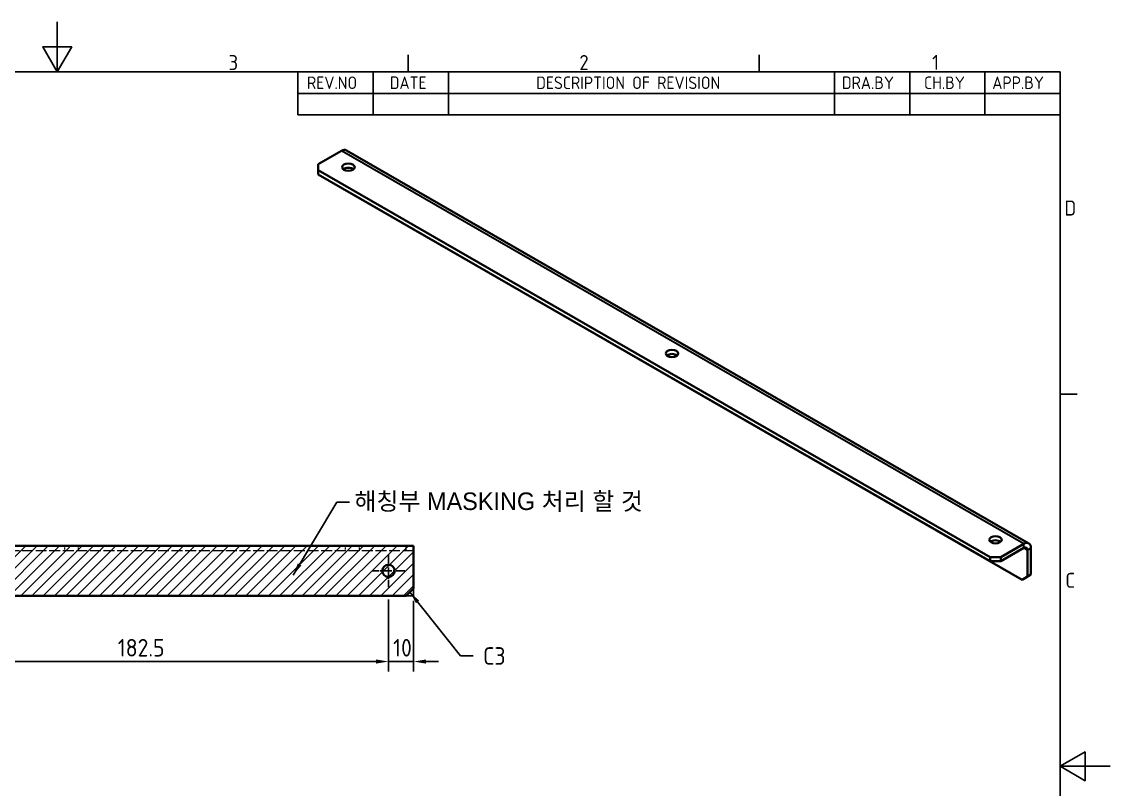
# Model space of a CAD drawing. Header units: millimetres. Extents: x 0 to 840, y 0 to 594.
# Drawn here: x 405.8 to 840, y 287.9 to 594 of the extents above; entities that cross this region are included whole.
import ezdxf

# ---------------------------------------------------------------- set-up
doc = ezdxf.new("R2010")
doc.units = ezdxf.units.MM
doc.header["$LTSCALE"] = 2
doc.linetypes.add('CHAIN', pattern=[0.35429999999999995, 0.2362, -0.0295, 0.0591, -0.0295])
doc.linetypes.add('DASHED', pattern=[0.2067, 0.1654, -0.0413])
doc.layers.get('0').update_dxf_attribs({"color": 3, "lineweight": 25})
for name, color, linetype, lineweight in [('가려진 것(ISO)', 2, 'DASHED', 18), ('가시적인 것(ISO)', 3, 'Continuous', 40), ('가시적인 좁은 것(ISO)', 3, 'Continuous', 35), ('경계(ISO)', 7, 'Continuous', 25), ('기호(ISO)', 5, 'Continuous', 25), ('스케치 형상(ISO)', 3, 'Continuous', 25), ('중심 표식(ISO)', 1, 'Continuous', 25), ('치수(ISO)', 2, 'Continuous', 25), ('해치(ISO)', 7, 'Continuous', 18)]:
    doc.layers.add(name, color=color, linetype=linetype, lineweight=lineweight)
doc.styles.add('ISO Proportiona M2B', font='isocp.shx')
doc.styles.add('문자 텍스트_M2B', font='isocp.shx')
doc.styles.add('치수 텍스트_PSTEK_POSCO', font='isocp.shx')
doc.dimstyles.new('치수_PSTEK_POSCO', dxfattribs={"dimscale": 2, "dimtxt": 3.5, "dimasz": 2.5, "dimexe": 2, "dimexo": 2.5, "dimgap": 1, "dimtad": 1, "dimrnd": 1e-08, "dimdsep": 46, "dimtxsty": '치수 텍스트_PSTEK_POSCO', "dimcen": 0.09, "dimdle": 10, "dimclrd": 7, "dimclre": 7, "dimclrt": 2, "dimadec": 1, "dimazin": 2, "dimtfac": 1, "dimtmove": 0, "dimatfit": 3, "dimfxl": 0, "dimtolj": 1, "dimlwd": -1, "dimlwe": -1, "dimarcsym": 0})
doc.dimstyles.new('치수_PSTEK_POSCO$7', dxfattribs={"dimscale": 2, "dimtxt": 3.5, "dimasz": 2.5, "dimexe": 2, "dimexo": 2.5, "dimgap": 1, "dimtad": 1, "dimrnd": 1e-08, "dimdsep": 46, "dimtxsty": '치수 텍스트_PSTEK_POSCO', "dimcen": 0.09, "dimdle": 10, "dimclrd": 7, "dimclre": 7, "dimclrt": 2, "dimadec": 1, "dimazin": 2, "dimtfac": 1, "dimtmove": 0, "dimatfit": 3, "dimfxl": 0, "dimtolj": 1, "dimlwd": -1, "dimlwe": -1, "dimarcsym": 0})

# ---------------------------------------------------------------- blocks, each defined once
blk = doc.blocks.new('경계 Default Border')
at = {"layer": '경계(ISO)'}
for p, q in [((280, 287.0000076293945), (280, 290.4000091552734)), ((350, 287.0000076293945), (350, 290.4000091552734)), ((410, 222.7499961853027), (413.4000015258789, 222.7499961853027))]:
    blk.add_line(p, q, dxfattribs=at)
at = {"layer": '경계(ISO)', "flags": 128}
for points in [[(210, 297.0000076293945), (210, 287.0000076293945), (207.1132469177246, 292.0000076293945), (212.8867530822754, 292.0000076293945), (210, 287.0000076293945)], [(10, 10), (10, 287.0000076293945), (410, 287.0000076293945), (410, 10), (10, 10)], [(420, 148.5000038146973), (410, 148.5000038146973), (415, 151.3867473602295), (415, 145.6132507324219), (410, 148.5000038146973)]]:
    blk.add_lwpolyline(points, dxfattribs=at)
at = {"layer": '경계(ISO)', "color": 2, "char_height": 3.00000011920929, "attachment_point": 7, "style": '문자 텍스트_M2B'}
for s, insert in [('3', (244.1685395229535, 287.3713945155963)), ('2', (314.127739416884, 287.3713945155963)), ('1', (384.4860661041481, 287.4)), ('D', (410.878270202895, 258.3463944559917)), ('C', (411.0445395201643, 184.0963944559917))]:
    blk.add_mtext(s, dxfattribs=dict(at, insert=insert))
blk = doc.blocks.new('*D23')
at = {"layer": 'Defpoints', "color": 0, "transparency": 16777216}
for p in [(369.6190644416545, 368.4905788011505), (552.1190644416545, 368.4905788011505), (552.1190644416545, 338.791116902756)]:
    blk.add_point(p, dxfattribs=at)
at = {"layer": '치수(ISO)', "color": 7, "transparency": 16777216}
for p, q in [((369.6190644416545, 363.4905788011505), (369.6190644416545, 334.791116902756)), ((552.1190644416545, 363.4905788011505), (552.1190644416545, 334.791116902756)), ((374.6190644416545, 338.791116902756), (547.1190644416545, 338.791116902756))]:
    blk.add_line(p, q, dxfattribs=at)
for points in [[(374.6190644416545, 339.6244502360893), (374.6190644416545, 337.9577835694227), (369.6190644416545, 338.791116902756)], [(547.1190644416545, 339.6244502360893), (547.1190644416545, 337.9577835694227), (552.1190644416545, 338.791116902756)]]:
    blk.add_solid(points, dxfattribs=at)
at = {"layer": '치수(ISO)', "color": 2, "transparency": 16777216, "insert": (444.1440896948239, 344.291805879134), "char_height": 7, "attachment_point": 4, "style": '치수 텍스트_PSTEK_POSCO'}
blk.add_mtext('\\A1;182.5', dxfattribs=at)
blk = doc.blocks.new('*D24')
at = {"layer": 'Defpoints', "color": 0, "transparency": 16777216}
for p in [(552.1190644416545, 368.4905788011505), (562.1190644416544, 367.9905788011504), (562.1190644416544, 338.791116902756)]:
    blk.add_point(p, dxfattribs=at)
at = {"layer": '치수(ISO)', "color": 7, "transparency": 16777216}
for p, q in [((552.1190644416545, 363.4905788011505), (552.1190644416545, 334.791116902756)), ((562.1190644416544, 362.9905788011504), (562.1190644416544, 334.791116902756)), ((547.1190644416545, 338.791116902756), (542.1190644416545, 338.791116902756)), ((552.1190644416545, 338.791116902756), (562.1190644416544, 338.791116902756)), ((567.1190644416544, 338.791116902756), (572.1190644416544, 338.791116902756))]:
    blk.add_line(p, q, dxfattribs=at)
for points in [[(547.1190644416545, 339.6244502360893), (547.1190644416545, 337.9577835694227), (552.1190644416545, 338.791116902756)], [(567.1190644416544, 339.6244502360893), (567.1190644416544, 337.9577835694227), (562.1190644416544, 338.791116902756)]]:
    blk.add_solid(points, dxfattribs=at)
at = {"layer": '치수(ISO)', "color": 2, "transparency": 16777216, "insert": (553.9663085361426, 344.291116902756), "char_height": 7, "attachment_point": 4, "style": '치수 텍스트_PSTEK_POSCO'}
blk.add_mtext('\\A1;10', dxfattribs=at)

msp = doc.modelspace()

# ---------------------------------------------------------------- hatches: boundary and pattern name
at = {"layer": '해치(ISO)'}
h = msp.add_hatch(dxfattribs=at)
h.set_pattern_fill('ANSI31', color=1, scale=25.4, style=0)
h.set_pattern_definition([(45, (0, 0), (-2.245064030267288, 2.245064030267288), [])])
edge = h.paths.add_edge_path(flags=0)
edge.add_arc((187.1190644416545, 374.9905788011505), 2.5, 0, 360)
h.paths.add_polyline_path([(177.1190644416545, 384.9905788011492), (177.1190644416545, 364.9905788011504), (562.1190644416545, 364.9905788011505), (562.1190644416545, 384.9905788011492)])

# ---------------------------------------------------------------- linework, layer by layer
at = {"layer": '가려진 것(ISO)', "ltscale": 13.11692142486572}
msp.add_line((562.1190644416546, 382.9905788011492), (177.1190644416546, 382.9905788011492), dxfattribs=at)
at = {"layer": '가려진 것(ISO)', "ltscale": 1.904596567153931}
for p, q in [((422.8690644416544, 384.9905788011467), (422.8690644416544, 382.9905788011467)), ((428.3690644416544, 384.9905788011467), (428.3690644416544, 382.9905788011467)), ((534.8690644416545, 384.9905788011467), (534.8690644416545, 382.9905788011467)), ((540.3690644416544, 384.9905788011467), (540.3690644416544, 382.9905788011467)), ((559.1190644416545, 382.9905788011445), (559.1190644416545, 384.9905788011445))]:
    msp.add_line(p, q, dxfattribs=at)
at = {"layer": '가시적인 것(ISO)'}
for p, q in [((524.1062635436356, 537.2123203897543), (533.2986516990593, 542.5058646690554)), ((535.2947805453961, 542.7020099142665), (807.5308913022573, 385.9316601042411)), ((524.1062635436363, 534.7691461070003), (524.1062635436356, 537.2123203897543)), ((524.1062635436363, 533.1340518573153), (524.1062635436363, 534.7691461070003)), ((792.0997336133776, 380.4419705797286), (524.1062635436361, 534.7691461070003)), ((534.7128652614324, 534.8035639389238), (534.7128652614324, 535.5428083081475)), ((792.0997336133776, 378.8068763300435), (524.1062635436361, 533.1340518573153)), ((536.8341856049924, 525.7477264584126), (536.7850563651865, 525.832820656659)), ((804.8276556747337, 371.4205509311408), (536.8341856049923, 525.7477264584126)), ((177.1190644416546, 384.9905788011492), (562.1190644416546, 384.9905788011492)), ((562.1190644416544, 380.9905788011505), (562.1190644416544, 384.9905788011492)), ((805.5347624559206, 385.73551485903), (796.3423743004968, 380.4419705797289)), ((796.3423743004968, 378.8068763300438), (805.5347624559206, 384.100420609345)), ((806.9489760182937, 383.2797177872446), (806.9489760182937, 372.6516051642915)), ((808.3631895806666, 384.0941092148294), (808.3631895806666, 373.4659965918763)), ((562.1190644416544, 380.9905788011505), (562.1190644416544, 367.9905788011504)), ((792.0997336133776, 380.4419705797286), (792.0997336133776, 378.8068763300435)), ((796.3423743004968, 380.4419705797289), (792.0997336133776, 380.4419705797286)), ((792.0997336133776, 378.8068763300435), (796.3423743004968, 378.8068763300438)), ((796.3423743004968, 378.8068763300438), (796.3423743004968, 380.4419705797289)), ((806.2418692371066, 372.2349423587256), (808.3631895806666, 373.4659965918763)), ((808.3631895806666, 373.4659965918763), (806.9489760182937, 372.6516051642915)), ((806.9489760182937, 372.6516051642915), (804.8276556747337, 371.4205509311408)), ((804.8276556747337, 371.4205509311408), (806.2418692371066, 372.2349423587256)), ((559.1190644416544, 364.9905788011505), (180.1190644416543, 364.9905788011505)), ((562.1190644416544, 367.9905788011504), (559.1190644416544, 364.9905788011505))]:
    msp.add_line(p, q, dxfattribs=at)
msp.add_circle((552.1190644416546, 374.9905788011505), 2.5, dxfattribs=at)
for centre, major_axis, ratio, start_param, end_param in [((533.2986516990593, 539.2356761696852), (1.996128846336727, 3.466333744581207), 0.5780931159156388, 0, 0.783464454974415), ((536.1270788238074, 534.3556389986932), (-2.500000000000013, -1.46826995006677e-13), 0.5758617009853114, 3.745517470919923, 5.679260489848771), ((665.1740663903715, 460.0424212316032), (-2.5, -1.471045507628332e-13), 0.5758617009853114, 3.745517470919939, 5.679260489848811), ((794.2210539569356, 385.7292034645133), (-2.500000000000013, -1.46826995006677e-13), 0.5758617009853114, 3.745517470919939, 5.679260489848771), ((805.5347624559206, 382.4653263596599), (1.996128846336729, 3.46633374458121), 0.5780931159156389, 5.495853435359115, 7.066649762154052), ((805.5347624559206, 382.4653263596599), (0.998064423168366, 1.733166872290607), 0.5780931159156389, 5.495853435359093, 7.066649762154001)]:
    msp.add_ellipse(centre, major_axis=major_axis, ratio=ratio, start_param=start_param, end_param=end_param, dxfattribs=at)
for centre in [(536.1270788238074, 535.9907332483782), (665.1740663903715, 461.6775154812883), (794.2210539569356, 387.3642977141984)]:
    msp.add_ellipse(centre, major_axis=(-2.5, 1.498801083243961e-13), ratio=0.5758617009853119, dxfattribs=at)
at = {"layer": '가시적인 좁은 것(ISO)'}
for p, q in [((805.5347624559206, 385.73551485903), (533.2986516990593, 542.5058646690554)), ((806.9489760182937, 383.2797177872446), (805.5292824990966, 384.097264912087)), ((805.5347624559206, 384.100420609345), (805.5347624559206, 385.73551485903)), ((808.3631895806666, 384.0941092148294), (806.9489760182937, 383.2797177872446))]:
    msp.add_line(p, q, dxfattribs=at)
at = {"layer": '기호(ISO)'}
for p, q in [((516, 574.0000152587891), (820, 574.0000152587891)), ((516, 574.0000152587891), (516, 565.440015258789)), ((546, 574.0000152587891), (546, 565.440015258789)), ((576, 574.0000152587891), (576, 565.440015258789)), ((730, 574.0000152587891), (730, 565.440015258789)), ((760, 574.0000152587891), (760, 565.440015258789)), ((790, 574.0000152587891), (790, 565.440015258789)), ((820, 574.0000152587891), (820, 565.440015258789)), ((516, 565.440015258789), (820, 565.440015258789)), ((516, 565.440015258789), (516, 556.8800152587891)), ((546, 565.440015258789), (546, 556.8800152587891)), ((576, 565.440015258789), (576, 556.8800152587891)), ((730, 565.440015258789), (730, 556.8800152587891)), ((760, 565.440015258789), (760, 556.8800152587891)), ((790, 565.440015258789), (790, 556.8800152587891)), ((820, 565.440015258789), (820, 556.8800152587891)), ((516, 556.8800152587891), (820, 556.8800152587891))]:
    msp.add_line(p, q, dxfattribs=at)
at = {"layer": '스케치 형상(ISO)'}
for p, q in [((177.1190644416545, 384.9905788011492), (562.1190644416545, 384.9905788011492)), ((562.1190644416545, 384.9905788011492), (562.1190644416545, 364.9905788011505)), ((562.1190644416545, 364.9905788011505), (177.1190644416545, 364.9905788011504))]:
    msp.add_line(p, q, dxfattribs=at)
at = {"layer": '중심 표식(ISO)', "linetype": 'CHAIN', "ltscale": 7.222748279571533}
for p, q in [((552.1190644416545, 381.4905788011504), (552.1190644416545, 368.4905788011505)), ((558.6190644416545, 374.9905788011505), (545.6190644416545, 374.9905788011505))]:
    msp.add_line(p, q, dxfattribs=at)

# ---------------------------------------------------------------- block references
at = {"xscale": 2, "yscale": 2, "zscale": 2}
msp.add_blockref('경계 Default Border', (0, 0), dxfattribs=at)

# ---------------------------------------------------------------- texts
at = {"layer": '기호(ISO)', "color": 2}
for s, insert, char_height, attachment_point, style in [('REV.NO', (519.5742327364616, 567.1663801006787), 5, 7, 'ISO Proportiona M2B'), ('DATE', (552.6284635456733, 567.1663801006787), 5, 7, 'ISO Proportiona M2B'), ('DESCRIPTION OF REVISION', (611.0140408667258, 567.1663801006787), 5, 7, 'ISO Proportiona M2B'), ('DRA.BY', (732.9514679106408, 567.1663801006787), 5, 7, 'ISO Proportiona M2B'), ('CH.BY', (765.7285830172234, 567.1663801006787), 5, 7, 'ISO Proportiona M2B'), ('APP.BY', (792.9554679208808, 567.1663801006787), 5, 7, 'ISO Proportiona M2B'), ('{C3}', (589.8524569426862, 341.0065912509883), 6.99999988079071, 4, '치수 텍스트_PSTEK_POSCO')]:
    msp.add_mtext(s, dxfattribs=dict(at, insert=insert, char_height=char_height, attachment_point=attachment_point, style=style))
at = {"layer": '기호(ISO)', "color": 2, "insert": (538.5011620840019, 402.361674227118), "char_height": 6.99999988079071, "width": 118.963680267334, "attachment_point": 4, "style": '치수 텍스트_PSTEK_POSCO'}
msp.add_mtext('{\\fSystem|b0|i0;\\H7.0000;해칭부 MASKING 처리 할 것}', dxfattribs=at)

# ---------------------------------------------------------------- dimensions: what is measured, and where the dimension line sits
at = {"layer": '치수(ISO)', "color": 7}
for base, p1, p2, override, picture, middle in [((552.1190644416545, 338.791116902756), (369.6190644416545, 368.4905788011505), (552.1190644416545, 368.4905788011505), {"dimdec": 2, "dimtp": 0, "dimtm": -0, "dimtdec": 2, "dimtofl": 0, "dimatfit": 1}, '*D23', (453.3890644416545, 338.791116902756)), ((562.1190644416544, 338.791116902756), (552.1190644416545, 368.4905788011505), (562.1190644416544, 367.9905788011504), {"dimdec": 2, "dimtp": 0, "dimtm": -0, "dimtdec": 2, "dimtofl": 1, "dimatfit": 1}, '*D24', (557.1190644416545, 338.791116902756))]:
    dim = msp.add_linear_dim(base=base, p1=p1, p2=p2, angle=180, dimstyle='치수_PSTEK_POSCO', override=override, dxfattribs=at)
    dim.commit()
    dim.dimension.update_dxf_attribs({"geometry": picture, "text_midpoint": middle, "dimtype": 160})

# ---------------------------------------------------------------- leaders
at = {"layer": '기호(ISO)', "color": 7, "annotation_type": 0, "has_hookline": 1, "hookline_direction": 0}
for points, text_width in [([(514.0893003691177, 373.2438810836346), (531.5011620840019, 402.361674227118), (536.5011620840019, 402.361674227118)], 107.6471328019397), ([(560.6190644416542, 366.4905788011504), (580.8524569426862, 341.0065912509883), (585.8524569426862, 341.0065912509883)], 8.316142532406916)]:
    msp.add_leader(points, dimstyle='치수_PSTEK_POSCO$7', override={"dimtad": 0}, dxfattribs=dict(at, text_width=text_width))

doc.saveas('drawing.dxf')
